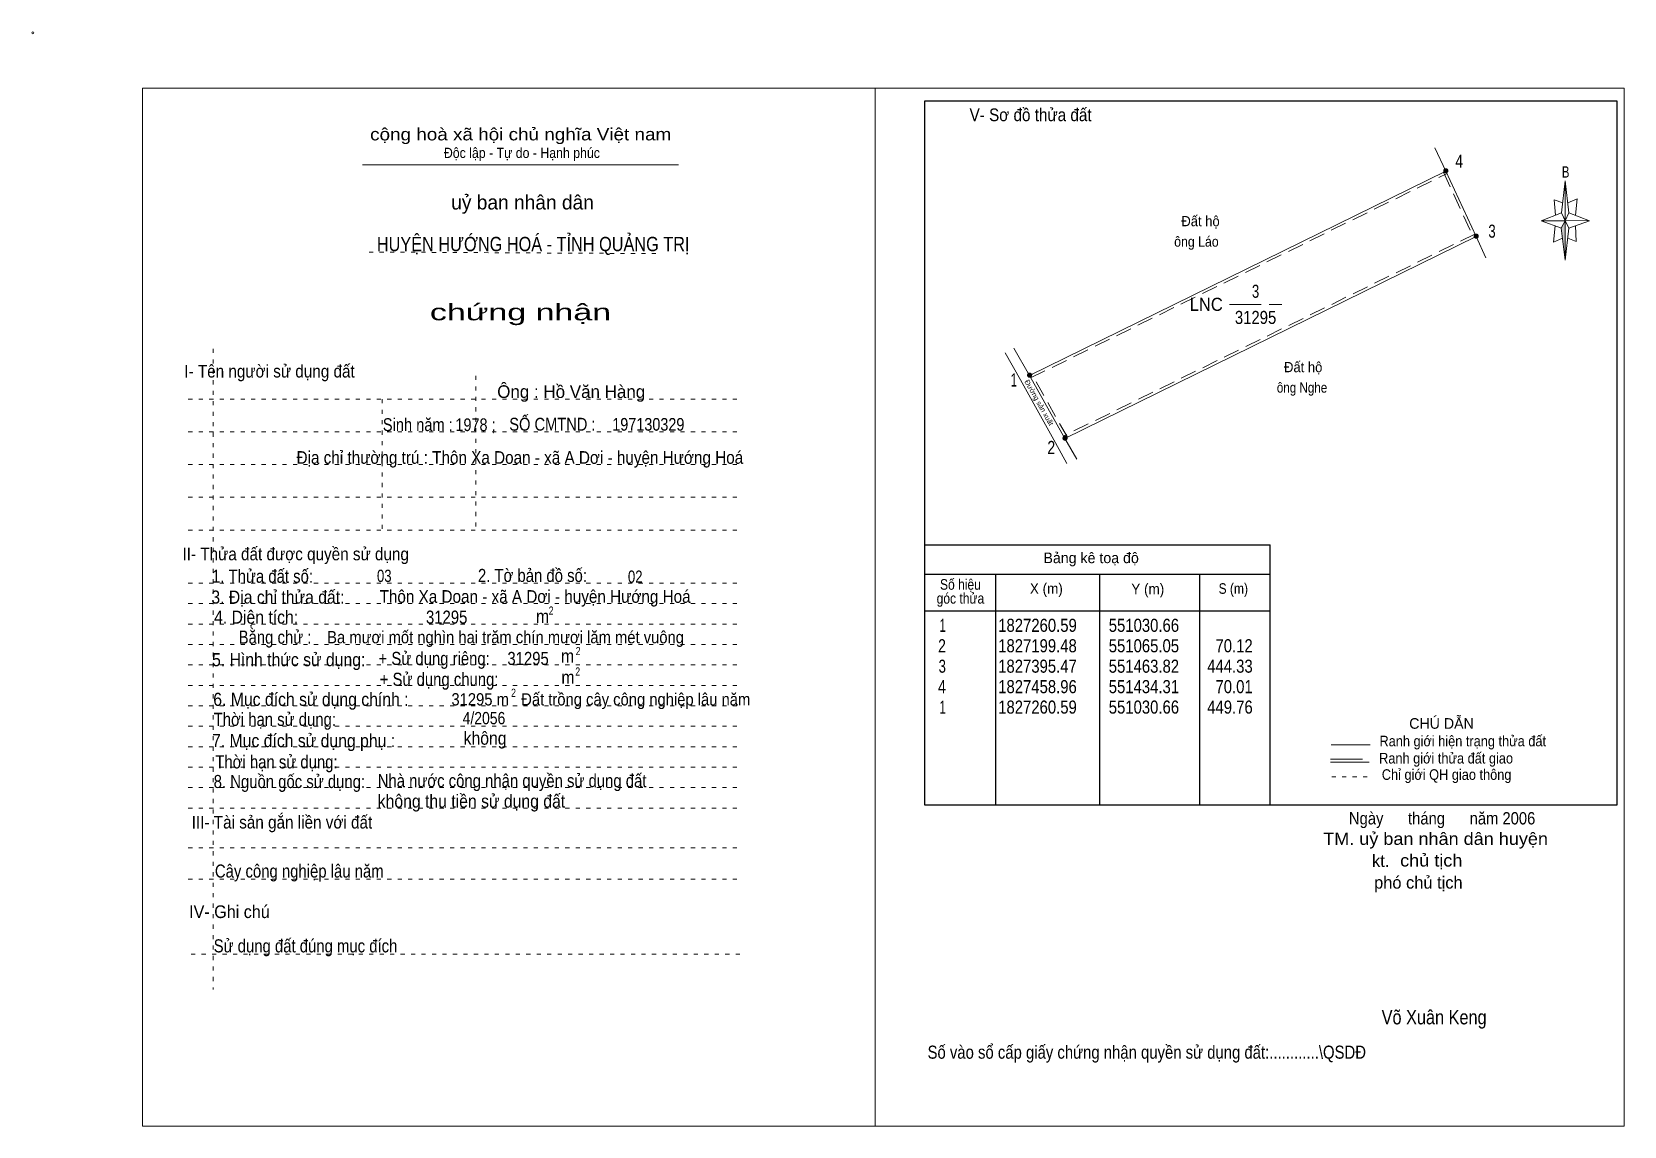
# Model space of a CAD drawing. Header units: centimetres. Extents: x -1.6 to 37.4, y -1.3 to 25.5.
import ezdxf
from ezdxf.enums import TextEntityAlignment as Align

# ---------------------------------------------------------------- set-up
doc = ezdxf.new("R2010")
doc.units = ezdxf.units.CM
doc.header["$LTSCALE"] = 0.13
for name, pattern in [('DOTTED', [1.5, 0.3, -1.2]), ('LONG_DASHED', [7.5, 6, -1.5]), ('MEDIUM_DASHED', [4.5, 3, -1.5])]:
    doc.linetypes.add(name, pattern=pattern)
for name, color, linetype, lineweight in [('1', 7, 'DOTTED', 13), ('10', 7, 'Continuous', 13), ('2', 7, 'Continuous', 25), ('3', 7, 'Continuous', 13), ('30', 7, 'Continuous', 13), ('32', 7, 'LONG_DASHED', 13), ('33', 7, 'LONG_DASHED', 13), ('35', 7, 'Continuous', 13)]:
    doc.layers.add(name, color=color, linetype=linetype, lineweight=lineweight)

msp = doc.modelspace()

# ---------------------------------------------------------------- hatches: boundary and pattern name
at = {"layer": '30'}
msp.add_hatch(color=256, dxfattribs=at).paths.add_polyline_path([(35.91, 20.87), (35.91, 19.91), (35.81, 20.69)])
at = {"layer": '32'}
for points in [[(33.04, 22.0979, 1), (32.94, 22.0979, 1)], [(33.7839, 20.4974, 1), (33.6839, 20.4974, 1)], [(22.8647, 17.0973, 1), (22.7647, 17.0973, 1)], [(23.7316, 15.5569, 1), (23.6316, 15.5569, 1)]]:
    msp.add_hatch(color=256, dxfattribs=at).paths.add_polyline_path(points)

# ---------------------------------------------------------------- linework, layer by layer
at = {"layer": '1', "linetype": 'Continuous'}
msp.add_line((6.51, 22.24), (14.23, 22.24), dxfattribs=at)
at = {"layer": '1'}
for p, q in [((6.67, 20.11), (13.82, 20.07)), ((2.86, 17.74), (2.86, 2.07)), ((9.28, 17.08), (9.28, 13.31)), ((2.25, 16.51), (15.75, 16.51)), ((6.99, 16.51), (6.99, 13.31)), ((2.25, 15.71), (15.75, 15.71)), ((2.25, 14.91), (15.75, 14.91)), ((2.25, 14.11), (15.75, 14.11)), ((2.25, 13.31), (15.75, 13.31)), ((2.25, 12.01), (15.75, 12.01)), ((2.25, 11.51), (15.75, 11.51)), ((2.25, 11.01), (15.75, 11.01)), ((2.25, 10.51), (15.75, 10.51)), ((2.25, 10.01), (15.75, 10.01)), ((2.25, 9.51), (15.75, 9.51)), ((2.25, 9.01), (15.75, 9.01)), ((2.25, 8.51), (15.75, 8.51)), ((2.25, 8.01), (15.75, 8.01)), ((2.25, 7.51), (15.75, 7.51)), ((2.25, 7.01), (15.75, 7.01)), ((2.25, 6.51), (15.75, 6.51)), ((2.25, 5.54), (15.75, 5.54)), ((2.25, 4.77), (15.75, 4.77)), ((2.32, 2.94), (15.82, 2.94))]:
    msp.add_line(p, q, dxfattribs=at)
at = {"layer": '10'}
for p, q in [((32.72, 22.66), (32.99, 22.09)), ((33.73, 20.49), (33.97, 19.97)), ((22.59, 16.98), (22.22, 17.64)), ((22.81, 17.09), (22.43, 17.76)), ((23.45, 15.44), (22.59, 16.98)), ((23.73, 14.94), (23.45, 15.44)), ((23.97, 15.04), (23.68, 15.55))]:
    msp.add_line(p, q, dxfattribs=at)
at = {"layer": '10', "linetype": 'MEDIUM_DASHED'}
for p, q in [((22.84, 17.03), (33.02, 22.03)), ((32.93, 22.06), (33.67, 20.46)), ((33.7, 20.55), (23.65, 15.61)), ((23.74, 15.58), (22.87, 17.12))]:
    msp.add_line(p, q, dxfattribs=at)
at = {"layer": '10'}
msp.add_lwpolyline([(23.68, 15.55), (22.81, 17.09), (32.99, 22.09), (33.73, 20.49)], close=True, dxfattribs=at)
msp.add_circle((-1.55, 25.47), 0.025, dxfattribs=at)
at = {"layer": '2'}
for p, q in [((20.25, 12.95), (28.7, 12.95)), ((28.7, 6.59), (28.7, 12.95)), ((20.25, 12.23), (28.7, 12.23)), ((21.99, 6.59), (21.99, 12.23)), ((24.53, 10.89), (24.53, 12.23)), ((26.97, 12.23), (26.97, 6.59)), ((20.25, 11.33), (28.7, 11.33))]:
    msp.add_line(p, q, dxfattribs=at)
msp.add_lwpolyline([(37.18, 23.8), (20.25, 23.8), (20.25, 6.59), (37.18, 6.59)], close=True, dxfattribs=at)
msp.add_lwpolyline([(24.53, 6.59), (24.53, 10.39), (24.53, 10.89)], dxfattribs=at)
at = {"layer": '3'}
msp.add_line((19.04, 24.12), (19.04, -1.27), dxfattribs=at)
for points in [[(19.04, 24.12), (1.13, 24.12), (1.13, -1.27), (19.04, -1.27)], [(19.04, -1.27), (37.35, -1.27), (37.35, 24.12), (19.04, 24.12)]]:
    msp.add_lwpolyline(points, dxfattribs=at)
at = {"layer": '30'}
for p, q in [((35.82, 21.07), (35.91, 21.85)), ((36, 21.07), (36.5, 20.87)), ((35.82, 20.69), (35.32, 20.87)), ((36, 20.69), (35.91, 19.91)), ((36.16, 20.75), (36.18, 20.37)), ((36.18, 20.37), (35.97, 20.45))]:
    msp.add_line(p, q, dxfattribs=at)
for points in [[(35.91, 21.85), (36, 21.07), (35.91, 20.87)], [(35.91, 20.87), (35.32, 20.87), (35.82, 21.07), (36, 20.69), (36.5, 20.87), (35.91, 20.89)], [(35.91, 20.87), (35.91, 19.91), (35.81, 20.69)]]:
    msp.add_lwpolyline(points, close=True, dxfattribs=at)
for points in [[(35.97, 21.31), (36.2, 21.41), (36.16, 21.01)], [(35.91, 20.87), (35.82, 21.07), (35.32, 20.87)], [(35.85, 21.31), (35.64, 21.39), (35.67, 21.01)], [(35.66, 20.75), (35.62, 20.35), (35.84, 20.45)], [(35.91, 20.87), (36, 20.69), (36.5, 20.87)]]:
    msp.add_lwpolyline(points, dxfattribs=at)
at = {"layer": '32'}
for centre in [(32.99, 22.0979), (33.7339, 20.4974), (22.8147, 17.0973), (23.6816, 15.5569)]:
    msp.add_circle(centre, 0.05, dxfattribs=at)
at = {"layer": '33'}
msp.add_line((27.7, 18.83), (28.98, 18.83), dxfattribs=at)
at = {"layer": '35'}
for p, q in [((30.19, 8.06), (31.14, 8.06)), ((30.17, 7.63), (31.12, 7.63))]:
    msp.add_line(p, q, dxfattribs=at)
at = {"layer": '35', "linetype": 'LONG_DASHED'}
msp.add_line((30.17, 7.71), (31.12, 7.71), dxfattribs=at)
at = {"layer": '35', "linetype": 'DOTTED'}
msp.add_line((30.2, 7.27), (31.19, 7.27), dxfattribs=at)

# ---------------------------------------------------------------- texts
at = {"layer": '1'}
for s, height, width, p in [('V- Sơ đồ thửa đất', 0.31, 0.9, (22.84, 23.31)), ('cộng hoà xã hội chủ nghĩa Việt nam', 0.3, 1.15, (10.375, 22.84)), ('Độc lập - Tự do - Hạnh phúc', 0.25, 0.9, (10.405, 22.41)), ('chứng nhận', 0.4, 1.55, (10.37, 18.44)), ('I- Tên người sử dụng đất', 0.31, 0.9, (4.235, 17.04)), ('II- Thửa đất được quyền sử dụng', 0.31, 0.9, (4.875, 12.57)), ('III- Tài sản gắn liền với đất', 0.31, 0.9, (4.54, 6.01)), ('IV- Ghi chú', 0.31, 0.95, (3.255, 3.82))]:
    msp.add_text(s, height=height, dxfattribs=dict(at, width=width)).set_placement(p, align=Align.CENTER)
msp.add_text('uỷ ban nhân dân', height=0.35, dxfattribs=at).set_placement((10.42, 21.15), align=Align.CENTER)
msp.add_text('Đường sản xuất', height=0.1258, rotation=299.366, dxfattribs=at).set_placement((22.9924, 16.3959), align=Align.CENTER)
at = {"layer": '10'}
for s, width, p in [('  Đất hộ', 0.95, (26.35, 20.74)), ('ông Láo', 0.9, (26.35, 20.24)), ('  Đất hộ', 0.95, (28.86, 17.17)), ('ông Nghe', 0.85, (28.86, 16.67))]:
    msp.add_text(s, height=0.25, dxfattribs=dict(at, width=width)).set_placement(p)
for s, height, p in [('Ông : Hồ Văn Hàng', 0.31, (11.61, 16.54)), ('kt.  ', 0.3, (31.51, 5.07)), ('phó chủ tịch ', 0.3, (32.375, 4.54))]:
    msp.add_text(s, height=height, dxfattribs=at).set_placement(p, align=Align.CENTER)
for s, height, width, p in [('Sinh năm :', 0.3149, 0.85, (7.86, 15.73)), ('1978 ;', 0.31, 0.85, (9.27, 15.73)), ('SỐ CMTND :', 0.3149, 0.85, (11.15, 15.74)), ('197130329', 0.31, 0.85, (13.495, 15.74)), ('Địa chỉ thường trú : Thôn Xa Doan - xã A Dơi - huyện Hướng Hoá', 0.31, 0.9, (10.355, 14.93)), ('03', 0.3, 0.8, (7.04, 12.04)), ('02', 0.3, 0.8, (13.175, 12.02)), (' Thôn Xa Doan - xã A Dơi - huyện Hướng Hoá', 0.31, 0.9, (10.675, 11.53)), ('Ba mươi mốt nghìn hai trăm chín mươi lăm mét vuông', 0.3, 0.9, (10.005, 10.54)), ('31295 m   Đất trồng cây công nghiệp lâu năm ', 0.3, 0.9, (12.385, 9.02)), ('4/2056 ', 0.3, 0.85, (9.525, 8.56)), ('Ngày      tháng      năm 2006', 0.3, 0.9, (32.9, 6.11)), ('TM. uỷ ban nhân dân huyện', 0.3, 1.1, (32.74, 5.61)), ('chủ tịch', 0.3, 1.1, (32.635, 5.08)), ('Võ Xuân Keng ', 0.35, 0.85, (32.76, 1.22))]:
    msp.add_text(s, height=height, dxfattribs=dict(at, width=width)).set_placement(p, align=Align.CENTER)
at = {"layer": '2'}
for s, height, width, p in [('HUYỆN HƯỚNG HOÁ - TỈNH QUẢNG TRỊ', 0.35, 0.85, (10.68, 20.13)), ('Số hiệu', 0.2591, 0.85, (21.125, 11.85)), ('3. Địa chỉ thửa đất:', 0.32, 0.9, (4.44, 11.51)), ('góc thửa', 0.2591, 0.85, (21.125, 11.51)), ('X (m)', 0.2591, 0.95, (23.225, 11.75)), ('Y (m)', 0.2591, 0.95, (25.705, 11.74)), ('S (m)', 0.2591, 0.85, (27.795, 11.75)), ('Số vào sổ cấp giấy chứng nhận quyền sử dụng đất:............\\QSDĐ', 0.32, 0.85, (25.68, 0.38))]:
    msp.add_text(s, height=height, dxfattribs=dict(at, width=width)).set_placement(p, align=Align.CENTER)
msp.add_text('Bảng kê toạ độ', height=0.2591, dxfattribs=at).set_placement((24.32, 12.5), align=Align.CENTER)
for s, height, width, p in [('1. Thửa đất số:', 0.32, 0.85, (2.83, 12.02)), ('2. Tờ bản đồ số:', 0.32, 0.85, (9.33, 12.04)), ('4. Diện tích:', 0.32, 0.9, (2.88, 11.02)), ('31295', 0.32, 0.85, (8.06, 11.02)), ('m', 0.32, 0.9, (10.75, 11.04)), ('2', 0.2, 0.8, (11.06, 11.24)), ('Bằng chử :', 0.32, 0.85, (3.48, 10.53)), ('5. Hình thức sử dụng:', 0.32, 0.9, (2.83, 9.98)), ('+ Sử dụng riêng:', 0.32, 0.85, (6.9, 10.01)), ('31295', 0.32, 0.85, (10.05, 10.01)), ('m', 0.32, 0.9, (11.36, 10.07)), ('2', 0.2, 0.8, (11.72, 10.25)), ('+ Sử dụng chung:', 0.32, 0.85, (6.93, 9.5)), ('m', 0.32, 0.9, (11.37, 9.55)), ('2', 0.2, 0.8, (11.71, 9.75)), ('6. Mục đích sử dụng chính : ', 0.32, 0.9, (2.86, 9.01)), ('2', 0.2, 0.8, (10.14, 9.23)), ('Thời hạn sử dụng: ', 0.32, 0.85, (2.87, 8.52)), ('7. Mục đích sử dụng phụ : ', 0.32, 0.9, (2.83, 8)), ('không', 0.32, 0.9, (8.98, 8.06)), ('Thời hạn sử dụng: ', 0.32, 0.85, (2.91, 7.48)), ('8. Nguồn gốc sử dụng: ', 0.32, 0.85, (2.87, 7)), ('Nhà nước công nhận quyền sử dụng đất ', 0.32, 0.85, (6.88, 7.02)), ('không thu tiền sử dụng đất', 0.32, 0.9, (6.88, 6.52)), ('Cây công nghiệp lâu năm', 0.32, 0.85, (2.9, 4.81)), ('Sử dụng đất đúng mục đích', 0.32, 0.85, (2.87, 2.98))]:
    msp.add_text(s, height=height, dxfattribs=dict(at, width=width)).set_placement(p)
at = {"layer": '30', "width": 0.75}
msp.add_text('B', height=0.2756, dxfattribs=at).set_placement((35.92, 21.93), align=Align.CENTER)
at = {"layer": '30'}
for s, width, p in [('1', 0.65, (20.77, 10.82)), ('1827260.59', 0.85, (23.97, 10.82)), ('551030.66', 0.85, (26.47, 10.82)), ('551030.66', 0.85, (26.47, 10.82)), ('2', 0.8, (20.77, 10.32)), ('1827199.48', 0.85, (23.97, 10.32)), ('551065.05', 0.85, (26.47, 10.32)), ('70.12', 0.85, (28.27, 10.32)), ('3', 0.75, (20.77, 9.82)), ('1827395.47', 0.85, (23.97, 9.82)), ('551463.82', 0.85, (26.47, 9.82)), ('444.33', 0.85, (28.27, 9.82)), ('4', 0.8, (20.77, 9.32)), ('1827458.96', 0.85, (23.97, 9.32)), ('551434.31', 0.85, (26.47, 9.32)), ('70.01', 0.85, (28.27, 9.32)), ('1', 0.65, (20.77, 8.82)), ('1827260.59', 0.85, (23.97, 8.82)), ('551030.66', 0.85, (26.47, 8.82)), ('449.76', 0.85, (28.27, 8.82))]:
    msp.add_text(s, height=0.32, dxfattribs=dict(at, width=width)).set_placement(p, align=Align.RIGHT)
at = {"layer": '32'}
for s, width, p in [('4', 0.8, (33.315, 22.17)), ('3', 0.75, (34.12, 20.46)), ('1', 0.65, (22.43, 16.82)), ('2', 0.8, (23.345, 15.17))]:
    msp.add_text(s, height=0.32, dxfattribs=dict(at, width=width)).set_placement(p, align=Align.CENTER)
at = {"layer": '33'}
for s, width, p in [('3', 0.75, (28.34, 18.99)), ('31295', 0.85, (28.34, 18.35))]:
    msp.add_text(s, height=0.32, dxfattribs=dict(at, width=width)).set_placement(p, align=Align.CENTER)
at = {"layer": '33', "width": 0.95}
msp.add_text('LNC', height=0.32, dxfattribs=at).set_placement((27.54, 18.67), align=Align.RIGHT)
at = {"layer": '35'}
msp.add_text('CHÚ DẪN', height=0.2591, dxfattribs=at).set_placement((32.885, 8.45), align=Align.CENTER)
at = {"layer": '35', "width": 0.9}
for s, p in [('Ranh giới hiện trạng thửa đất', (33.405, 8.02)), ('Ranh giới thửa đất giao ', (33.04, 7.6)), ('Chỉ giới QH giao thông', (33.01, 7.2))]:
    msp.add_text(s, height=0.2591, dxfattribs=at).set_placement(p, align=Align.CENTER)

doc.saveas('drawing.dxf')
